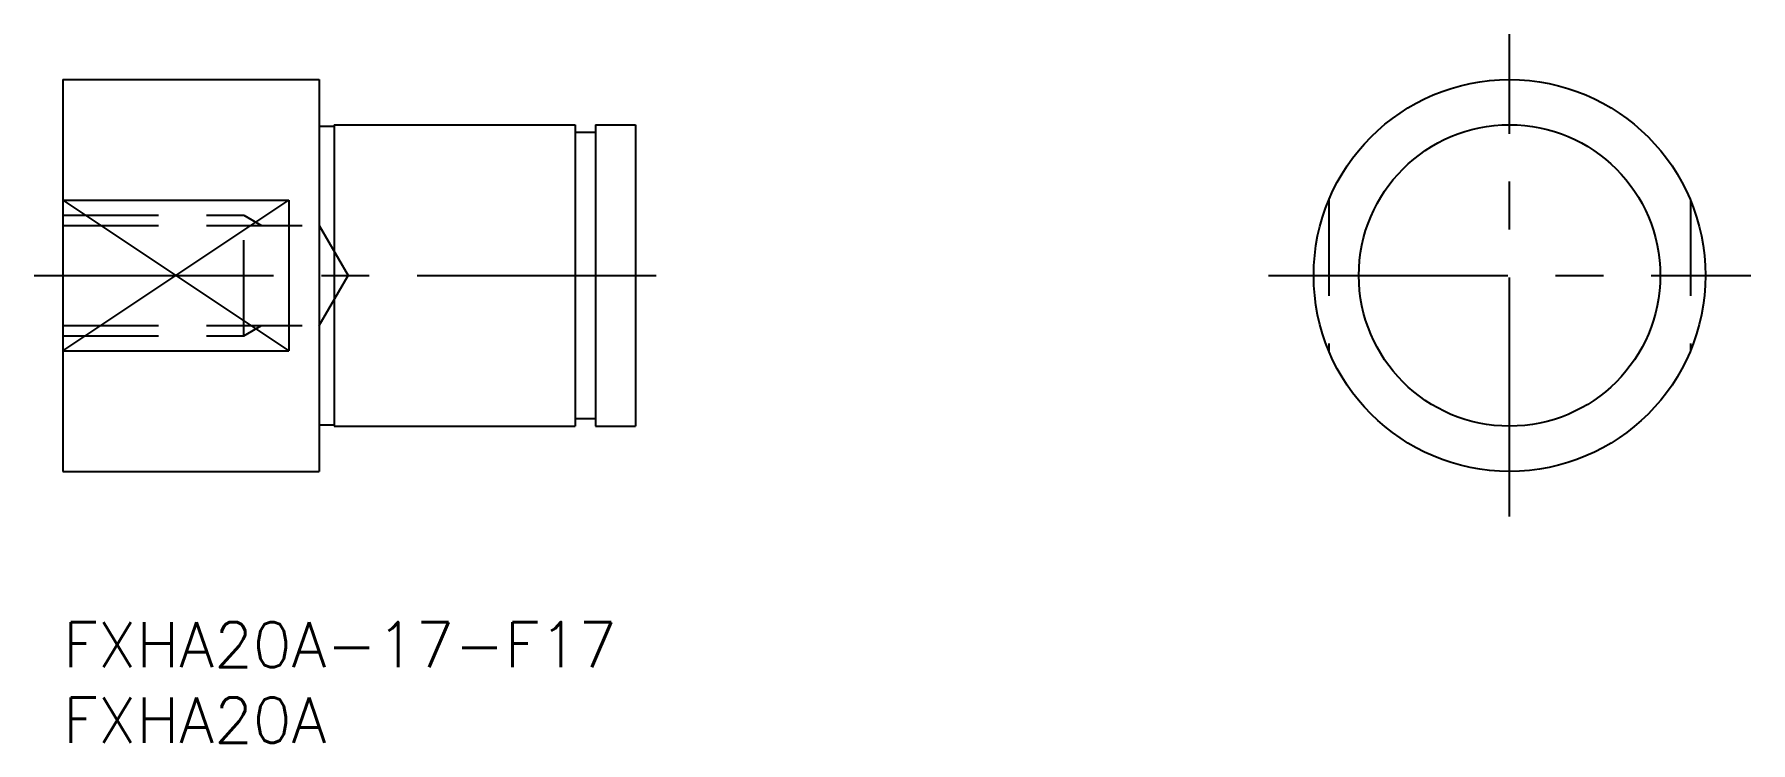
# Model space of a CAD drawing. Extents: x -2 to 112, y -8 to 39.
import ezdxf

# ---------------------------------------------------------------- set-up
doc = ezdxf.new("R2010")
doc.units = 0
doc.header["$LTSCALE"] = 0.5
doc.linetypes.add('CENTER', pattern=[50.8, 31.75, -6.35, 6.35, -6.35])
doc.linetypes.add('DASHED', pattern=[19.05, 12.7, -6.35])
for name, color, linetype in [('MSM_CENTER', 1, 'CENTER'), ('MSM_CONTINUOUS', 7, 'CONTINUOUS'), ('MSM_DASHED', 4, 'DASHED'), ('MSM_NARROW', 5, 'CONTINUOUS'), ('MSM_PART_NUMBER', 7, 'CONTINUOUS')]:
    doc.layers.add(name, color=color, linetype=linetype)
doc.styles.get("Standard").update_dxf_attribs({"font": 'txt.shx', "height": 3, "bigfont": 'bigfont.shx'})

# ---------------------------------------------------------------- blocks, each defined once
blk = doc.blocks.new('*U3')
at = {"layer": 'MSM_PART_NUMBER'}
blk.add_text('FXHA20A-17-F17', height=3, dxfattribs=at).set_placement((0, -3))
blk = doc.blocks.new('*U4')
at = {"layer": 'MSM_PART_NUMBER'}
blk.add_text('FXHA20A', height=3, dxfattribs=at).set_placement((0, -8))

msp = doc.modelspace()

# ---------------------------------------------------------------- linework, layer by layer
at = {"layer": 'MSM_CENTER'}
for p, q in [((96, 7), (96, 39)), ((-1.9, 23), (39.9, 23)), ((80, 23), (112, 23))]:
    msp.add_line(p, q, dxfattribs=at)
at = {"layer": 'MSM_CONTINUOUS'}
for p, q in [((0, 36), (0, 10)), ((0, 36), (17, 36)), ((17, 36), (17, 10)), ((17, 32.9), (18, 32.9)), ((18, 33), (34, 33)), ((18, 33), (18, 13)), ((34, 33), (34, 13)), ((34, 32.5), (35.35, 32.5)), ((35.35, 33), (38, 33)), ((35.35, 33), (35.35, 13)), ((38, 33), (38, 13)), ((0, 28), (15, 28)), ((15, 28), (15, 18)), ((0, 18), (15, 18)), ((17, 13.1), (18, 13.1)), ((18, 13), (34, 13)), ((34, 13.5), (35.35, 13.5)), ((35.35, 13), (38, 13)), ((0, 10), (17, 10))]:
    msp.add_line(p, q, dxfattribs=at)
for radius in [13, 10]:
    msp.add_circle((96, 23), radius, dxfattribs=at)
at = {"layer": 'MSM_DASHED'}
for p, q in [((84, 28), (84, 18)), ((108, 28), (108, 18)), ((0, 27), (12, 27)), ((0, 26.32), (17, 26.32)), ((12, 19), (12, 27)), ((12, 27), (13.17, 26.32)), ((17, 26.32), (18.92, 23)), ((17, 19.68), (18.92, 23)), ((0, 19.68), (17, 19.68)), ((12, 19), (13.17, 19.68)), ((0, 19), (12, 19))]:
    msp.add_line(p, q, dxfattribs=at)
at = {"layer": 'MSM_NARROW'}
for p, q in [((0, 28), (15, 18)), ((0, 18), (15, 28))]:
    msp.add_line(p, q, dxfattribs=at)

# ---------------------------------------------------------------- block references
at = {"layer": 'MSM_CONTINUOUS'}
for name in ['*U3', '*U4']:
    msp.add_blockref(name, (0, 0), dxfattribs=at)

doc.saveas('drawing.dxf')
